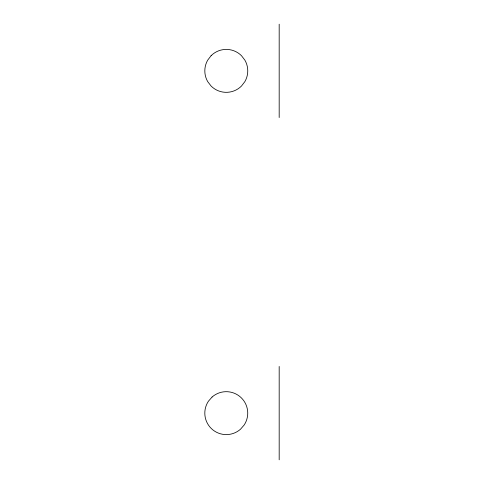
<?xml version="1.0" encoding="UTF-8"?>
<svg xmlns="http://www.w3.org/2000/svg" width="484" height="484" viewBox="0 0 484 484"><rect width="100%" height="100%" fill="white"/><g stroke="black" fill="none" stroke-linecap="round" stroke-linejoin="round"><path stroke-width="0.73" d="M279.183 24.2L279.183 117.545M279.183 366.455L279.183 459.8M211.109 55.69L207.697 60.137A21.471 21.471 0 0 0 207.697 81.608L211.109 86.055A21.471 21.471 0 0 0 241.468 86.055L244.88 81.608A21.471 21.471 0 0 0 244.88 60.137L241.468 55.69A21.471 21.471 0 0 0 211.109 55.69M212.083 397.031L208.398 401.254A21.471 21.471 0 0 0 240.494 429.229L244.172 425A21.471 21.471 0 0 0 212.083 397.031"/></g></svg>
